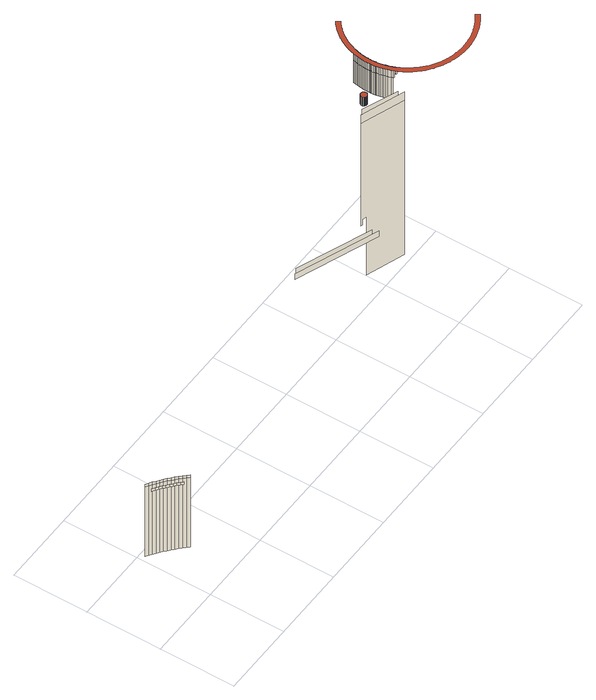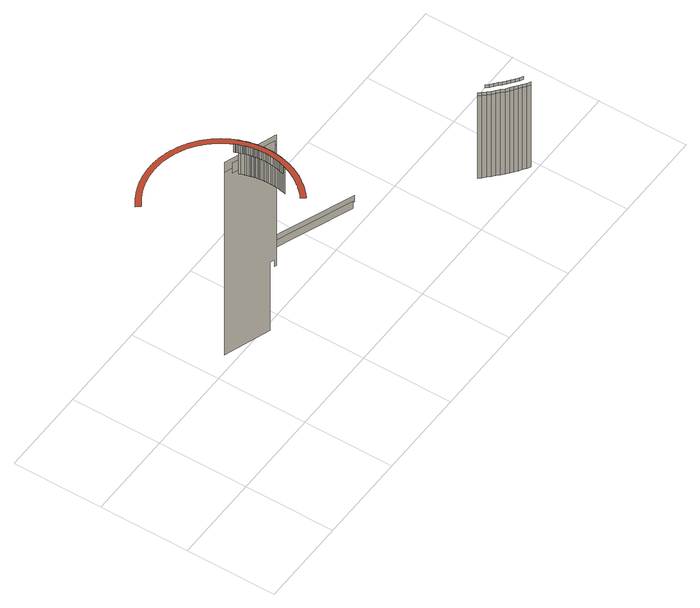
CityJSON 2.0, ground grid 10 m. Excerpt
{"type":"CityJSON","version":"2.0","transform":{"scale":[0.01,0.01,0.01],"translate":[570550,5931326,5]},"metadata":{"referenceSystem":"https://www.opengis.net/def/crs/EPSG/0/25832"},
"CityObjects":{
"building1":{"type":"Building","attributes":{"Grundfläche 2D":"4668.682245","Grundhöhe NN":"5.746"},"geometry":[{"type":"MultiSurface","lod":"3","boundaries":[[[0,1,2,3]],[[1,4,5,2]],[[6,7,8,9]],[[7,6,10,11]],[[4,12,13,5]],[[7,14,15,8]],[[12,16,17,13]],[[14,7,11,18]],[[14,19,20,15]],[[19,14,18,21]],[[22,17,16,23]],[[19,24,25,20]],[[26,22,23,27]],[[24,19,21,28]],[[29,26,27,30]],[[24,31,32,25]],[[31,24,28,33]],[[34,29,30,35]],[[31,36,37,32]],[[36,31,33,38]],[[39,34,35,40]],[[36,41,42,37]],[[41,36,38,43]],[[41,44,45,42]],[[44,41,43,46]],[[44,47,48,45]],[[47,44,46,49]],[[47,50,51,48]],[[50,47,49,52]],[[50,53,54,51]],[[53,50,52,55]],[[53,56,57,54]],[[56,53,55,58]]],"semantics":{"surfaces":[{"type":"WallSurface"}],"values":[0,0,0,0,0,0,0,0,0,0,0,0,0,0,0,0,0,0,0,0,0,0,0,0,0,0,0,0,0,0,0,0,0]}}]},
"building2":{"type":"Building","attributes":{"Grundfläche 2D":"1113.342750","Grundhöhe NN":"5.409"},"children":["building2-1"],"geometry":[{"type":"MultiSurface","lod":"3","boundaries":[[[59,60,61,62]],[[63,64,65,66]],[[67,68,69,70,71,72,73,74,75,76,77,78]],[[75,74,73,72,79,80,81,82]],[[83,84,85,86]],[[87,88,89,90]],[[87,91,92,88]],[[91,87,93,94,95,96,97,98]],[[95,94,93,87,90,99,100,101]],[[102,103,96,95]],[[88,104,105,106,107,108,109,89]],[[110,106,105,104,88,92,111,112]],[[102,95,101,113]],[[114,115,103,102]],[[114,102,113,116]],[[114,117,118,119,120,115]],[[118,117,114,116,121,122]],[[106,123,124,125,126,127,128,107]],[[129,125,124,123,106,110,130,131]],[[132,133,119,118]],[[132,118,122,134]],[[135,136,133,132]],[[135,132,134,137]],[[125,138,139,126]],[[135,140,141,142,143,136]],[[141,140,135,137,144,145]],[[146,147,142,141]],[[146,141,145,148]],[[149,150,147,146]],[[149,146,148,151]],[[152,153,150,149]],[[152,149,151,154]],[[155,156,153,152]],[[155,152,154,157]],[[158,159,156,155]],[[158,155,157,160]],[[161,162,159,158]],[[161,158,160,163]],[[164,165,162,161]],[[164,161,163,166]],[[164,167,168,169,170,165]],[[168,167,164,166,171,172]],[[169,168,173,174,175,176,177,178]],[[175,174,173,168,172,179,180,181]],[[182,183,176,175]],[[182,175,181,184]],[[182,185,186,183]],[[185,182,184,187]],[[185,188,189,190,191,186]],[[189,188,185,187,192,193]],[[194,195,196,197]],[[198,194,197,199]],[[195,200,201,196]],[[202,198,199,203]],[[200,204,205,206,207,201]],[[208,209,202,203,210,211]],[[212,208,211,213]],[[205,214,215,206]],[[216,212,213,217]],[[214,218,219,215]],[[220,216,217,221]],[[218,222,223,219]],[[224,220,221,225]],[[222,226,227,223]],[[228,224,225,229]],[[226,230,231,227]],[[189,232,233,234,235,190]],[[236,228,229,237]],[[233,232,189,193,238,239]],[[230,240,241,231]],[[237,242,243,236]],[[240,244,245,241]],[[246,247,245,244]],[[248,247,246]],[[248,249,250,247]],[[251,252,234,233]],[[249,253,254,250]],[[251,233,239,255]],[[253,256,257,254]],[[256,258,259,257]],[[260,261,252,251]],[[258,262,263,264,265,266,267,259]],[[260,251,255,268]],[[264,269,270,265]],[[260,271,272,273,274,261]],[[269,275,276,277,278,279,280,270]],[[272,271,260,268,281,282]],[[277,283,284,278]],[[272,285,286,287,288,273]],[[286,285,272,282,289,290]],[[283,291,292,293,294,284]],[[286,295,296,297,298,287]],[[292,299,300,301,302,303,304,305,306,293]],[[296,295,286,290,307,308]],[[302,309,310,311,312,303]],[[310,313,314,315,316,317,318,311]],[[315,319,320,316]],[[319,321,322,320]],[[321,323,324,325,326,322]],[[324,327,328,329,330,325]],[[328,331,332,333,334,329]],[[335,336,337,338,339,340,341,342,343,344,345,346,347,348,349,350,351,352,353,354,355,356,357,358,359,360,361,362,363,364,365,366,367,368,369,370,371,372,373,374,375,376,377,378,379,380,381,382,383,384,385,386,387,388,389,390,391,392,393,394,395,396,397,398,399,400,401,402,403,404,405,406,407,408,409,410,411,412,413,414,415,416,417,418,419,420,421,422,423,424,425,426,427,428,242,237,229,225,221,217,213,211,210,203,199,197,196,201,207,206,215,219,223,227,231,241,245,247,250,254,257,259,267,266,265,270,280,279,278,284,294,293,306,305,304,303,312,311,318,317,316,320,322,326,325,330,329,334,333,429,430,431,432,433,434,435,436,437,438,439,440,441,442,443,444,445,446,447,448,449,450,451,452,453,454,455,456,457,458,459,460,461,462,463,464,465,466,467,468,469,470,471,472,473,474,475,476,477,478,479,480,481,482,483,484,485,486,487,488,489,490,491,492,493,494,495,496,497,498,499,500,501,502,503,504,505,506,507,508,509,510,511,512,513,514,515,516,308,307,290,289,282,281,268,255,239,238,193,192,187,184,181,180,179,172,171,166,163,160,157,154,151,148,145,144,137,134,122,121,116,113,101,100,99,90,89,109,108,107,128,127,126,139,517,518,519,520,521,522,523,524,525,526,527,528,529,530,531,532,533,534,535,536,537,538,539,540,541,542,543,544,545,546,547,548,549,550,551,552,553,554,555,556,557,558,559,560,561,562,563,564,565,566,567,568,569,570,571,572,573,574,575,576,577,578,579,580,581,582,583,584,585,586,587,588,589,590,591,592,593,594,595,596,597,598,599,600,601,602,603,604,605,606,607,608,609,610,611,612,613,614,615,616,617,618,619,620,621,622,623,624,625,626,627,628,629,630,631,632,633,634,635,636,637,638,639,640,641,642,643,644,645,646,647,648,649,650,651,652,653]]],"semantics":{"surfaces":[{"type":"WallSurface"},{"type":"RoofSurface"}],"values":[0,0,0,0,0,0,0,0,0,0,0,0,0,0,0,0,0,0,0,0,0,0,0,0,0,0,0,0,0,0,0,0,0,0,0,0,0,0,0,0,0,0,0,0,0,0,0,0,0,0,0,0,0,0,0,0,0,0,0,0,0,0,0,0,0,0,0,0,0,0,0,0,0,0,0,0,0,0,0,0,0,0,0,0,0,0,0,0,0,0,0,0,0,0,0,0,0,0,0,0,0,1]}}]},
"building2-1":{"type":"BuildingInstallation","parents":["building2"],"geometry":[{"type":"MultiSurface","lod":"3","boundaries":[[[654,655,656,657,658,659,660,661,662,663,664,665,666,667,668,669,670,671,672,673,674,675,676,677,678,679,680,681,682,683,684,685,686,687,688,689,690,691,692,693,694,695,696,697,698,699,700,701]],[[702,703,660,659]],[[703,704,661,660]],[[705,706,656,655]],[[706,707,657,656]],[[658,657,707,708]],[[659,658,708,702]],[[662,661,704,709]],[[663,662,709,710]],[[710,711,664,663]],[[665,664,711,712]],[[712,713,666,665]],[[667,666,713,714]],[[668,667,714,715]],[[715,716,669,668]],[[670,669,716,717]],[[717,718,671,670]],[[672,671,718,719]],[[719,720,673,672]],[[720,721,674,673]],[[675,674,721,722]],[[676,675,722,723]],[[723,724,677,676]],[[724,725,678,677]],[[725,726,679,678]],[[726,727,680,679]],[[727,728,681,680]],[[728,729,682,681]],[[729,730,683,682]],[[684,683,730,731]],[[685,684,731,732]],[[732,733,686,685]],[[687,686,733,734]],[[734,735,688,687]],[[689,688,735,736]],[[690,689,736,737]],[[691,690,737,738]],[[738,739,692,691]],[[693,692,739,740]],[[740,741,694,693]],[[695,694,741,742]],[[742,743,696,695]],[[697,696,743,744]],[[698,697,744,745]],[[745,746,699,698]],[[746,747,700,699]],[[747,748,701,700]],[[748,749,654,701]],[[749,705,655,654]]],"semantics":{"surfaces":[{"type":"RoofSurface"},{"type":"WallSurface"}],"values":[0,1,1,1,1,1,1,1,1,1,1,1,1,1,1,1,1,1,1,1,1,1,1,1,1,1,1,1,1,1,1,1,1,1,1,1,1,1,1,1,1,1,1,1,1,1,1,1,1]}}]}
},
"vertices":[
[54,838,1243],[88,814,1243],[88,814,1286],[54,838,1286],[122,790,1243],[122,790,1286],[70,938,1243],[106,914,1243],[106,914,75],[70,938,75],[70,938,1286],[106,914,1286],[156,765,1243],[156,765,1286],[142,889,1243],[142,889,75],[189,738,1243],[189,738,1286],[142,889,1286],[177,864,1243],[177,864,75],[177,864,1286],[222,711,1286],[222,711,1243],[212,837,1243],[212,837,75],[254,683,1286],[254,683,1243],[212,837,1286],[286,655,1286],[286,655,1243],[246,810,1243],[246,810,75],[246,810,1286],[318,625,1286],[318,625,1243],[281,782,1243],[281,782,75],[281,782,1286],[349,595,1286],[349,595,1243],[315,752,1243],[315,752,75],[315,752,1286],[348,722,1243],[348,722,75],[348,722,1286],[381,692,1243],[381,692,75],[381,692,1286],[414,660,1243],[414,660,75],[414,660,1286],[446,627,1243],[446,627,75],[446,627,1286],[477,594,1243],[477,594,75],[477,594,1286],
[2946,849,2150],[4021,430,2150],[4021,430,2247],[2946,849,2247],[3020,882,2247],[3985,504,2247],[3985,504,2150],[3020,882,2150],[4095,672,2247],[4112,666,2247],[4112,666,2150],[4112,666,1275],[4611,484,1275],[4611,484,3867],[4095,672,3867],[4059,686,3867],[4040,692,3867],[4040,692,2150],[4059,686,2150],[4059,686,2247],[4611,484,4010],[4095,672,4010],[4059,686,4010],[4040,692,4010],[4573,551,3867],[4116,728,3867],[4116,728,4010],[4573,551,4010],[4523,679,4232],[4529,662,4232],[4529,662,4345],[4523,679,4345],[4523,679,3867],[4529,662,3867],[4523,681,4232],[4518,698,4232],[4517,701,4232],[4517,701,3867],[4518,698,3867],[4523,681,3867],[4523,681,4345],[4518,698,4345],[4517,701,4345],[4513,718,4232],[4513,718,3867],[4530,659,4232],[4535,642,4232],[4542,624,4232],[4542,624,4345],[4535,642,4345],[4530,659,4345],[4542,624,3867],[4530,659,3867],[4535,642,3867],[4513,718,4345],[4512,721,4232],[4512,721,3867],[4512,721,4345],[4508,738,4232],[4507,741,4232],[4507,741,3867],[4508,738,3867],[4508,738,4345],[4507,741,4345],[4543,621,4232],[4549,605,4232],[4550,603,4232],[4550,603,4345],[4549,605,4345],[4543,621,4345],[4550,603,3867],[4543,621,3867],[4549,605,3867],[4504,758,4232],[4504,758,3867],[4504,758,4345],[4503,761,4232],[4503,761,3867],[4503,761,4345],[4557,587,4232],[4557,587,4345],[4500,779,4232],[4500,782,4232],[4500,782,3867],[4500,779,3867],[4500,779,4345],[4500,782,4345],[4497,799,4232],[4497,799,3867],[4497,799,4345],[4497,802,4232],[4497,802,3867],[4497,802,4345],[4494,820,4232],[4494,820,3867],[4494,820,4345],[4492,844,4232],[4492,844,3867],[4492,844,4345],[4491,862,4232],[4491,862,3867],[4491,862,4345],[4491,865,4232],[4491,865,3867],[4491,865,4345],[4490,883,4232],[4490,883,3867],[4490,883,4345],[4490,886,4232],[4489,904,4232],[4489,904,3867],[4490,886,3867],[4490,886,4345],[4489,904,4345],[4489,907,4232],[4489,925,4232],[4489,928,4232],[4489,928,3867],[4489,925,3867],[4489,907,3867],[4489,907,4345],[4489,925,4345],[4489,928,4345],[4490,946,4232],[4490,946,3867],[4490,946,4345],[4491,971,4232],[4491,971,3867],[4491,971,4345],[4493,988,4232],[4493,992,4232],[4493,992,3867],[4493,988,3867],[4493,988,4345],[4493,992,4345],[4581,696,4232],[4581,698,4232],[4581,698,4345],[4581,696,4345],[4586,680,4232],[4586,680,4345],[4576,715,4232],[4576,715,4345],[4587,679,4232],[4587,679,4345],[4576,716,4232],[4571,733,4232],[4571,733,4345],[4576,716,4345],[4593,661,4232],[4592,662,4232],[4592,662,4345],[4593,661,4345],[4599,644,4232],[4599,644,4345],[4567,751,4232],[4567,751,4345],[4599,643,4232],[4599,643,4345],[4567,753,4232],[4567,753,4345],[4605,627,4232],[4605,627,4345],[4563,770,4232],[4563,770,4345],[4606,626,4232],[4606,626,4345],[4563,772,4232],[4563,772,4345],[4612,610,4232],[4612,610,4345],[4560,789,4232],[4560,789,4345],[4495,1009,4232],[4495,1013,4232],[4495,1013,3867],[4495,1009,3867],[4613,609,4232],[4613,609,4345],[4495,1009,4345],[4495,1013,4345],[4559,791,4232],[4559,791,4345],[4620,593,4345],[4620,593,4232],[4557,808,4232],[4557,808,4345],[4554,826,4232],[4554,827,4345],[4554,827,4232],[4554,829,4232],[4554,829,4345],[4498,1034,4232],[4498,1034,3867],[4552,847,4232],[4552,847,4345],[4498,1034,4345],[4552,848,4232],[4552,848,4345],[4551,866,4232],[4551,866,4345],[4502,1055,4232],[4502,1055,3867],[4551,868,4232],[4550,885,4232],[4550,887,4232],[4550,887,4345],[4550,885,4345],[4551,868,4345],[4502,1055,4345],[4549,905,4232],[4549,905,4345],[4505,1072,4232],[4506,1076,4232],[4506,1076,3867],[4505,1072,3867],[4549,907,4232],[4550,925,4232],[4550,926,4232],[4550,926,4345],[4550,925,4345],[4549,907,4345],[4505,1072,4345],[4506,1076,4345],[4550,944,4232],[4550,944,4345],[4509,1093,4232],[4510,1096,4232],[4510,1096,3867],[4509,1093,3867],[4509,1093,4345],[4510,1096,4345],[4550,946,4232],[4551,964,4232],[4551,964,4345],[4550,946,4345],[4514,1113,4232],[4515,1117,4232],[4515,1117,3867],[4514,1113,3867],[4551,966,4232],[4553,983,4232],[4553,985,4232],[4555,1003,4232],[4555,1003,4345],[4553,985,4345],[4553,983,4345],[4551,966,4345],[4514,1113,4345],[4515,1117,4345],[4555,1005,4232],[4557,1022,4232],[4557,1022,4345],[4555,1005,4345],[4558,1025,4232],[4560,1042,4232],[4561,1044,4232],[4561,1044,4345],[4560,1042,4345],[4558,1025,4345],[4564,1061,4232],[4564,1061,4345],[4568,1080,4232],[4568,1080,4345],[4569,1082,4232],[4573,1099,4232],[4573,1099,4345],[4569,1082,4345],[4573,1101,4232],[4578,1118,4232],[4578,1118,4345],[4573,1101,4345],[4579,1120,4232],[4583,1136,4232],[4583,1136,4345],[4579,1120,4345],[5749,296,4345],[5721,277,4345],[5720,276,4345],[5707,268,4345],[5705,267,4345],[5692,259,4345],[5690,258,4345],[5677,250,4345],[5675,249,4345],[5661,242,4345],[5659,241,4345],[5645,233,4345],[5643,233,4345],[5629,226,4345],[5627,225,4345],[5612,218,4345],[5610,217,4345],[5595,211,4345],[5594,210,4345],[5578,204,4345],[5576,204,4345],[5560,198,4345],[5559,197,4345],[5541,191,4345],[5525,186,4345],[5523,186,4345],[5506,181,4345],[5505,180,4345],[5488,176,4345],[5468,171,4345],[5451,168,4345],[5449,168,4345],[5432,165,4345],[5431,164,4345],[5413,162,4345],[5411,162,4345],[5393,159,4345],[5392,159,4345],[5374,157,4345],[5373,157,4345],[5355,156,4345],[5354,156,4345],[5335,155,4345],[5334,155,4345],[5315,154,4345],[5296,154,4345],[5295,154,4345],[5276,155,4345],[5256,156,4345],[5237,158,4345],[5236,158,4345],[5217,160,4345],[5198,162,4345],[5178,166,4345],[5159,169,4345],[5140,173,4345],[5121,178,4345],[5102,183,4345],[5083,188,4345],[5065,194,4345],[5046,201,4345],[5029,208,4345],[5011,215,4345],[4993,223,4345],[4976,231,4345],[4959,239,4345],[4942,248,4345],[4926,258,4345],[4910,267,4345],[4894,277,4345],[4878,288,4345],[4863,298,4345],[4849,309,4345],[4834,320,4345],[4820,332,4345],[4807,344,4345],[4793,355,4345],[4781,368,4345],[4768,380,4345],[4756,393,4345],[4733,418,4345],[4722,432,4345],[4711,444,4345],[4691,471,4345],[4672,500,4345],[4662,514,4345],[4662,515,4345],[4654,529,4345],[4653,530,4345],[4645,545,4345],[4644,545,4345],[4636,561,4345],[4628,576,4345],[4628,577,4345],[4584,1139,4345],[4589,1155,4345],[4590,1158,4345],[4596,1173,4345],[4597,1176,4345],[4603,1191,4345],[4604,1194,4345],[4610,1209,4345],[4611,1212,4345],[4618,1227,4345],[4619,1230,4345],[4626,1244,4345],[4627,1247,4345],[4634,1261,4345],[4643,1278,4345],[4652,1294,4345],[4654,1297,4345],[4662,1310,4345],[4664,1313,4345],[4672,1326,4345],[4674,1329,4345],[4682,1341,4345],[4684,1345,4345],[4695,1360,4345],[4704,1371,4345],[4706,1374,4345],[4715,1386,4345],[4717,1389,4345],[4726,1400,4345],[4729,1403,4345],[4738,1413,4345],[4750,1426,4345],[4753,1429,4345],[4762,1439,4345],[4765,1442,4345],[4774,1452,4345],[4787,1464,4345],[4790,1466,4345],[4812,1487,4345],[4815,1489,4345],[4839,1508,4345],[4805,1559,4345],[4801,1556,4345],[4791,1548,4345],[4777,1536,4345],[4773,1532,4345],[4763,1524,4345],[4749,1511,4345],[4736,1498,4345],[4732,1494,4345],[4722,1485,4345],[4719,1481,4345],[4709,1471,4345],[4706,1467,4345],[4696,1457,4345],[4683,1442,4345],[4671,1427,4345],[4668,1423,4345],[4659,1411,4345],[4657,1409,4345],[4647,1395,4345],[4644,1391,4345],[4635,1379,4345],[4632,1375,4345],[4624,1362,4345],[4621,1358,4345],[4613,1346,4345],[4602,1328,4345],[4600,1324,4345],[4592,1310,4345],[4584,1294,4345],[4583,1292,4345],[4575,1277,4345],[4573,1274,4345],[4572,1271,4345],[4564,1255,4345],[4562,1251,4345],[4556,1236,4345],[4554,1232,4345],[4548,1217,4345],[4546,1213,4345],[4540,1197,4345],[4539,1193,4345],[4533,1178,4345],[4532,1174,4345],[4527,1158,4345],[4526,1154,4345],[4521,1138,4345],[4558,585,4345],[4565,569,4345],[4566,567,4345],[4573,551,4345],[4574,549,4345],[4582,534,4345],[4583,532,4345],[4591,517,4345],[4592,515,4345],[4601,500,4345],[4602,499,4345],[4611,484,4345],[4612,482,4345],[4621,468,4345],[4622,466,4345],[4631,452,4345],[4642,437,4345],[4643,436,4345],[4653,422,4345],[4664,408,4345],[4665,407,4345],[4675,394,4345],[4687,379,4345],[4688,378,4345],[4699,366,4345],[4712,352,4345],[4713,351,4345],[4725,338,4345],[4726,337,4345],[4738,325,4345],[4739,324,4345],[4752,312,4345],[4753,311,4345],[4766,299,4345],[4767,298,4345],[4781,286,4345],[4782,285,4345],[4796,274,4345],[4797,273,4345],[4812,262,4345],[4813,261,4345],[4828,250,4345],[4829,249,4345],[4844,238,4345],[4845,238,4345],[4861,227,4345],[4862,226,4345],[4878,216,4345],[4879,216,4345],[4895,206,4345],[4896,205,4345],[4913,196,4345],[4914,195,4345],[4931,186,4345],[4932,186,4345],[4949,177,4345],[4950,176,4345],[4968,168,4345],[4969,168,4345],[4987,159,4345],[4988,159,4345],[5007,152,4345],[5007,151,4345],[5026,144,4345],[5027,144,4345],[5046,137,4345],[5066,131,4345],[5086,125,4345],[5107,119,4345],[5127,114,4345],[5148,110,4345],[5169,106,4345],[5188,103,4345],[5190,103,4345],[5209,100,4345],[5211,100,4345],[5230,98,4345],[5232,98,4345],[5251,96,4345],[5253,96,4345],[5272,95,4345],[5274,95,4345],[5294,94,4345],[5296,94,4345],[5317,94,4345],[5336,95,4345],[5338,95,4345],[5357,96,4345],[5359,96,4345],[5378,97,4345],[5380,97,4345],[5398,99,4345],[5401,99,4345],[5419,102,4345],[5422,102,4345],[5440,105,4345],[5442,105,4345],[5460,108,4345],[5463,109,4345],[5480,112,4345],[5500,117,4345],[5503,118,4345],[5520,122,4345],[5523,123,4345],[5543,129,4345],[5559,134,4345],[5562,135,4345],[5578,140,4345],[5581,141,4345],[5597,147,4345],[5600,148,4345],[5616,154,4345],[5619,155,4345],[5634,162,4345],[5637,163,4345],[5652,170,4345],[5655,171,4345],[5669,178,4345],[5672,180,4345],[5687,187,4345],[5690,189,4345],[5704,196,4345],[5707,198,4345],[5720,206,4345],[5723,207,4345],[5737,215,4345],[5740,217,4345],[5753,225,4345],[5755,227,4345],[5771,238,4345],[5783,246,4345],[5786,248,4345],[5801,259,4345],[5812,268,4345],[5815,270,4345],[5776,316,4345],[5750,297,4345],
[4331,799,4006],[4336,801,4006],[4341,804,4006],[4345,807,4006],[4349,811,4006],[4352,814,4006],[4355,818,4006],[4357,823,4006],[4359,828,4006],[4360,833,4006],[4361,839,4006],[4361,845,4006],[4359,851,4006],[4357,857,4006],[4355,862,4006],[4351,867,4006],[4347,872,4006],[4342,875,4006],[4338,878,4006],[4333,880,4006],[4328,882,4006],[4323,883,4006],[4318,883,4006],[4313,883,4006],[4308,882,4006],[4303,880,4006],[4297,878,4006],[4292,875,4006],[4288,871,4006],[4284,866,4006],[4280,861,4006],[4278,855,4006],[4276,850,4006],[4275,844,4006],[4275,838,4006],[4276,833,4006],[4277,828,4006],[4278,823,4006],[4280,819,4006],[4283,815,4006],[4287,811,4006],[4291,807,4006],[4295,804,4006],[4301,801,4006],[4306,799,4006],[4313,797,4006],[4319,797,4006],[4325,798,4006],[4352,814,3867],[4355,818,3867],[4357,823,3867],[4336,801,3867],[4341,804,3867],[4345,807,3867],[4349,811,3867],[4359,828,3867],[4360,833,3867],[4361,839,3867],[4361,845,3867],[4359,851,3867],[4357,857,3867],[4355,862,3867],[4351,867,3867],[4347,872,3867],[4342,875,3867],[4338,878,3867],[4333,880,3867],[4328,882,3867],[4323,883,3867],[4318,883,3867],[4313,883,3867],[4308,882,3867],[4303,880,3867],[4297,878,3867],[4292,875,3867],[4288,871,3867],[4284,866,3867],[4280,861,3867],[4278,855,3867],[4276,850,3867],[4275,844,3867],[4275,838,3867],[4276,833,3867],[4277,828,3867],[4278,823,3867],[4280,819,3867],[4283,815,3867],[4287,811,3867],[4291,807,3867],[4295,804,3867],[4301,801,3867],[4306,799,3867],[4313,797,3867],[4319,797,3867],[4325,798,3867],[4331,799,3867]
]}
